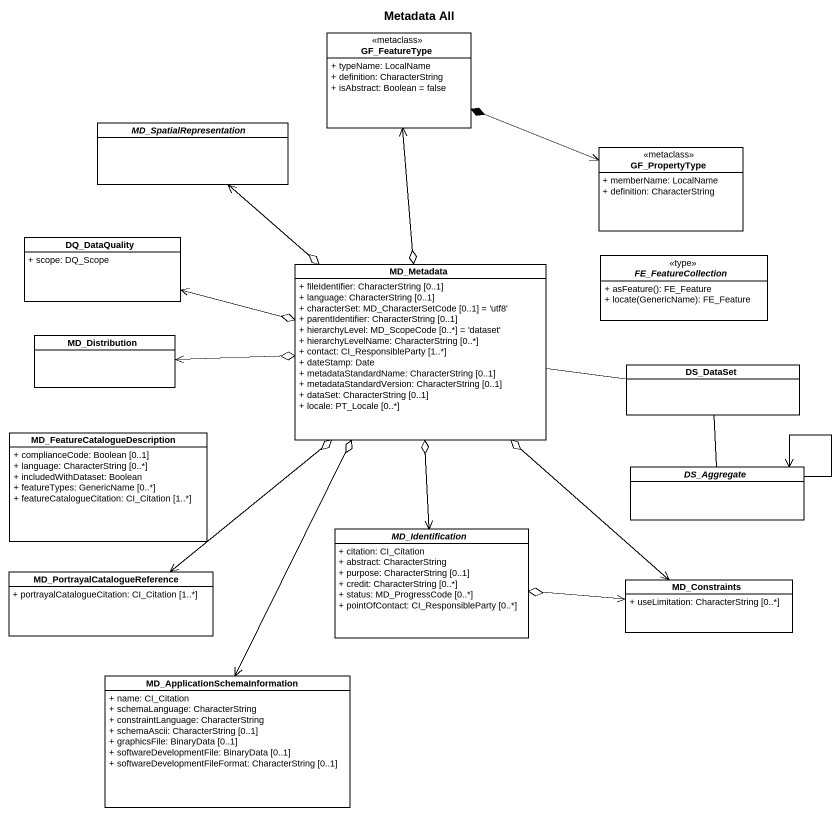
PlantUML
@startuml
title Metadata All
hide circle
hide empty members
skinparam classAttributeIconSize 0
class GF_FeatureType <<metaclass>> {
  + typeName: LocalName
  + definition: CharacterString
  + isAbstract: Boolean = false
}
abstract class MD_SpatialRepresentation
class GF_PropertyType <<metaclass>> {
  + memberName: LocalName
  + definition: CharacterString
}
class DQ_DataQuality {
  + scope: DQ_Scope
}
abstract class FE_FeatureCollection <<type>> {
  + asFeature(): FE_Feature
  + locate(GenericName): FE_Feature
}
class MD_Metadata {
  + fileIdentifier: CharacterString [0..1]
  + language: CharacterString [0..1]
  + characterSet: MD_CharacterSetCode [0..1] = 'utf8'
  + parentIdentifier: CharacterString [0..1]
  + hierarchyLevel: MD_ScopeCode [0..*] = 'dataset'
  + hierarchyLevelName: CharacterString [0..*]
  + contact: CI_ResponsibleParty [1..*]
  + dateStamp: Date
  + metadataStandardName: CharacterString [0..1]
  + metadataStandardVersion: CharacterString [0..1]
  + dataSet: CharacterString [0..1]
  + locale: PT_Locale [0..*]
}
class MD_Distribution
class DS_DataSet
class "MD_FeatureCatalogueDescription" as MD_FeatureCatalogueDescripti {
  + complianceCode: Boolean [0..1]
  + language: CharacterString [0..*]
  + includedWithDataset: Boolean
  + featureTypes: GenericName [0..*]
  + featureCatalogueCitation: CI_Citation [1..*]
}
abstract class DS_Aggregate
abstract class MD_Identification {
  + citation: CI_Citation
  + abstract: CharacterString
  + purpose: CharacterString [0..1]
  + credit: CharacterString [0..*]
  + status: MD_ProgressCode [0..*]
  + pointOfContact: CI_ResponsibleParty [0..*]
}
class "MD_PortrayalCatalogueReference" as MD_PortrayalCatalogueReferen {
  + portrayalCatalogueCitation: CI_Citation [1..*]
}
class MD_Constraints {
  + useLimitation: CharacterString [0..*]
}
class "MD_ApplicationSchemaInformation" as MD_ApplicationSchemaInformat {
  + name: CI_Citation
  + schemaLanguage: CharacterString
  + constraintLanguage: CharacterString
  + schemaAscii: CharacterString [0..1]
  + graphicsFile: BinaryData [0..1]
  + softwareDevelopmentFile: BinaryData [0..1]
  + softwareDevelopmentFileFormat: CharacterString [0..1]
}
MD_SpatialRepresentation <--o MD_Metadata
GF_PropertyType <-left-* GF_FeatureType
DQ_DataQuality <-right-o MD_Metadata
MD_Metadata o-up-> GF_FeatureType
MD_Metadata o-left-> MD_Distribution
MD_Metadata -right- DS_DataSet
MD_Metadata o--> MD_PortrayalCatalogueReferen
DS_DataSet -- DS_Aggregate
DS_Aggregate --> DS_Aggregate
MD_Identification <-up-o MD_Metadata
MD_Constraints <-up-o MD_Metadata
MD_Constraints <-left-o MD_Identification
MD_ApplicationSchemaInformat <-up-o MD_Metadata
@enduml
